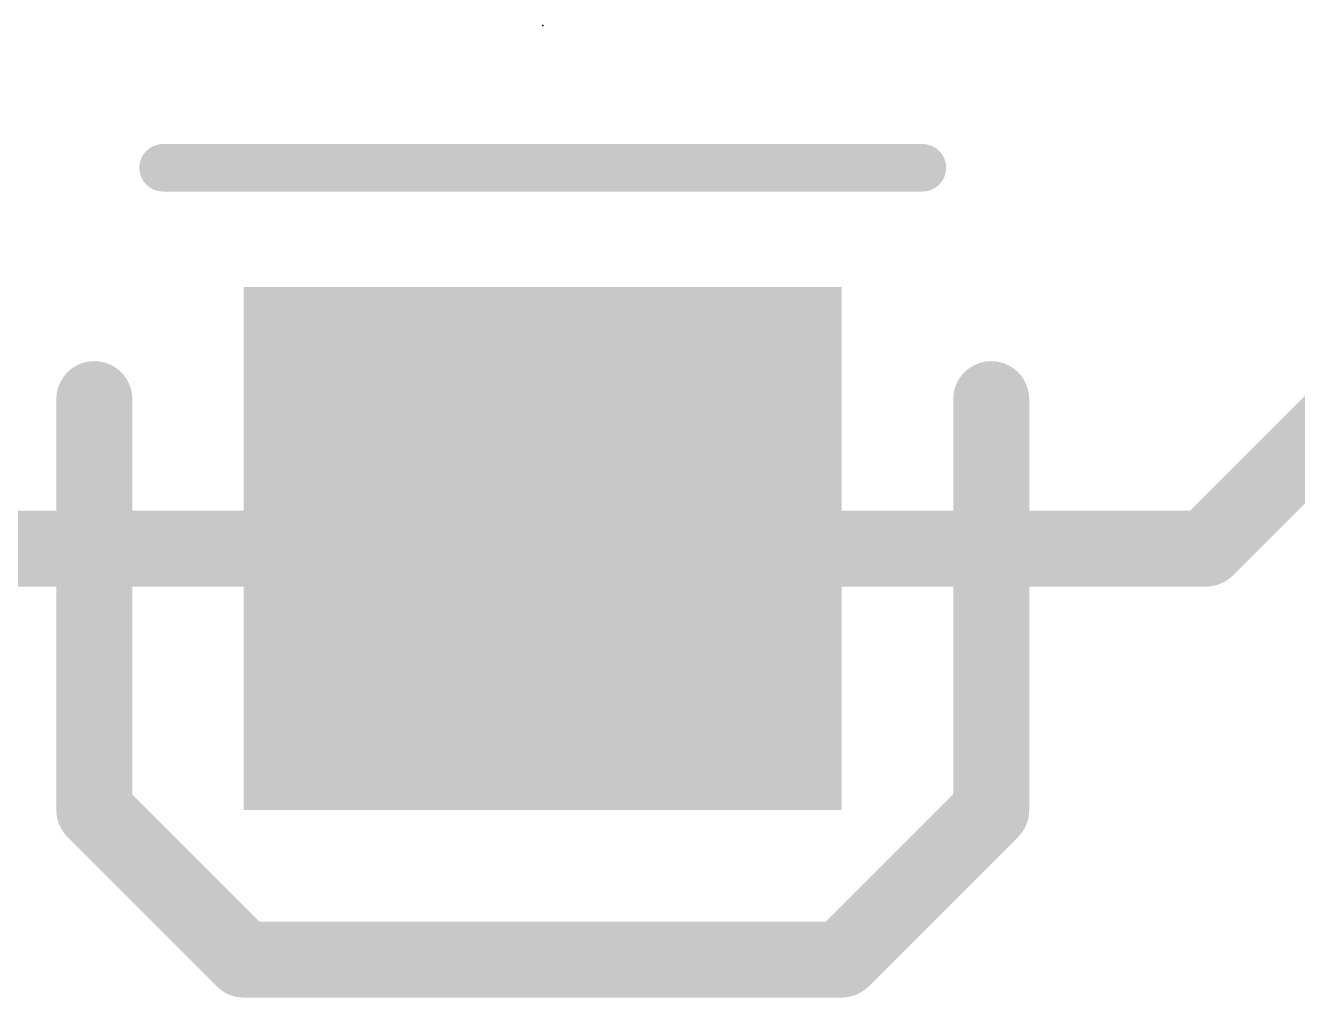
# Model space of a CAD drawing. Extents: x -0.1 to 44.5, y -0.1 to 35.7.
# Drawn here: x 27.826 to 31.23, y 22.798 to 25.4 of the extents above; entities that cross this region are included whole.
import ezdxf

# ---------------------------------------------------------------- set-up
doc = ezdxf.new("R2010")
doc.units = 0
for name, color, linetype in [('1', 12, 'CONTINUOUS'), ('21', 41, 'CONTINUOUS'), ('23', 53, 'CONTINUOUS')]:
    doc.layers.add(name, color=color, linetype=linetype)

# ---------------------------------------------------------------- blocks, each defined once
blk = doc.blocks.new('RECT')
blk.add_solid([(-0.5, -0.5), (0.5, -0.5), (-0.5, 0.5), (0.5, 0.5)])

msp = doc.modelspace()

# ---------------------------------------------------------------- linework, layer by layer
at = {"layer": '1', "const_width": 0.2032}
for points in [[(30.985, 24), (31.75, 24.765)], [(26.546, 24), (29.21, 24)], [(29.21, 24), (30.985, 24)]]:
    msp.add_lwpolyline(points, dxfattribs=at)
at = {"layer": '1', "const_width": 0.1016}
for points in [[(29.21, 24.0508, 1), (29.21, 23.9492)], [(29.21, 23.9492, 1), (29.21, 24.0508)], [(30.985, 23.9492, 1), (30.985, 24.0508)], [(30.9491, 24.0359, 1), (31.0209, 23.9641)]]:
    msp.add_lwpolyline(points, format="xyb", dxfattribs=at)
at = {"layer": '21'}
for points, const_width in [([(30.226, 25.019), (28.194, 25.019)], 0.127), ([(28.01, 24.4), (28.01, 23.3)], 0.2032), ([(30.41, 23.3), (30.41, 24.4)], 0.2032), ([(28.01, 23.3), (28.41, 22.9)], 0.2032), ([(30.01, 22.9), (30.41, 23.3)], 0.2032), ([(28.41, 22.9), (30.01, 22.9)], 0.2032)]:
    msp.add_lwpolyline(points, dxfattribs=dict(at, const_width=const_width))
for points, const_width in [([(28.194, 25.0508, 1), (28.194, 24.9873)], 0.0635), ([(30.226, 24.9873, 1), (30.226, 25.0508)], 0.0635), ([(28.0608, 24.4, 1), (27.9592, 24.4)], 0.1016), ([(30.4608, 24.4, 1), (30.3592, 24.4)], 0.1016), ([(28.0459, 23.3359, 1), (27.9741, 23.2641)], 0.1016), ([(30.4459, 23.2641, 1), (30.3741, 23.3359)], 0.1016), ([(27.9592, 23.3, 1), (28.0608, 23.3)], 0.1016), ([(30.3592, 23.3, 1), (30.4608, 23.3)], 0.1016), ([(28.41, 22.9508, 1), (28.41, 22.8492)], 0.1016), ([(28.3741, 22.8641, 1), (28.4459, 22.9359)], 0.1016), ([(29.9741, 22.9359, 1), (30.0459, 22.8641)], 0.1016), ([(30.01, 22.8492, 1), (30.01, 22.9508)], 0.1016)]:
    msp.add_lwpolyline(points, format="xyb", dxfattribs=dict(at, const_width=const_width))
at = {"layer": '23'}
msp.add_point((29.21, 25.4), dxfattribs=at)

# ---------------------------------------------------------------- block references
at = {"layer": '1', "xscale": 1.6, "yscale": 1.4}
msp.add_blockref('RECT', (29.21, 24), dxfattribs=at)

doc.saveas('drawing.dxf')
